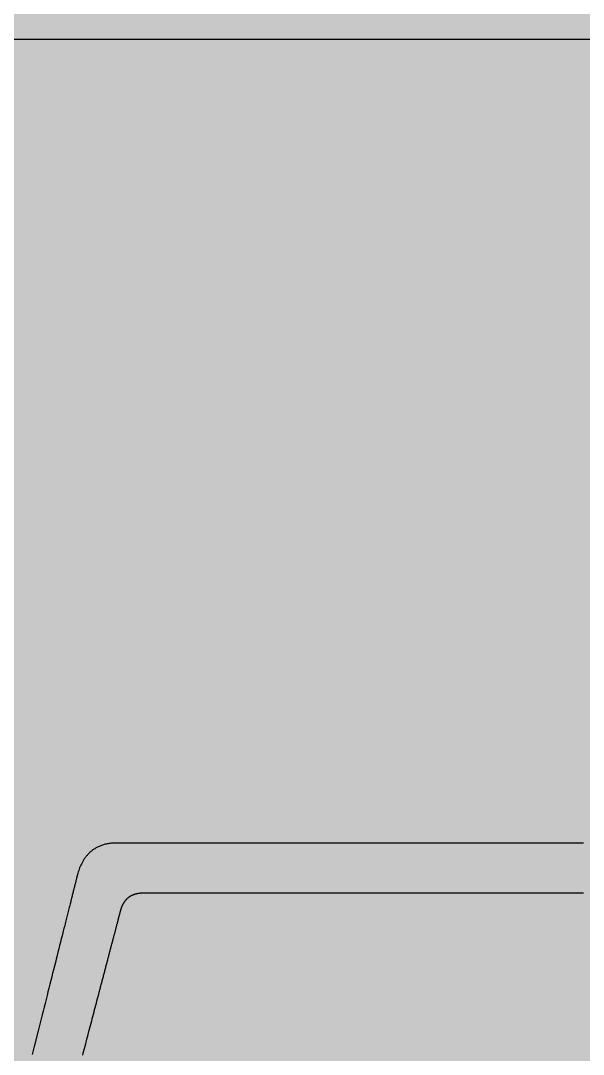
# Model space of a CAD drawing. Header units: millimetres. Extents: x 270.5 to 330.6, y -5.3 to 60.6.
# Drawn here: x 280.67 to 290.58, y 27.62 to 45.85 of the extents above; entities that cross this region are included whole.
import ezdxf

# ---------------------------------------------------------------- set-up
doc = ezdxf.new("R2010")
doc.units = ezdxf.units.MM
doc.layers.add('GSCOLORFILL', color=3, linetype='Continuous', lineweight=0)
doc.layers.add('GSDIMS', color=1, linetype='Continuous', lineweight=0)
for name, color, linetype in [('L18', 4, 'Continuous'), ('L25', 1, 'Continuous'), ('Wipeout Frame & Hatch Boundary', 153, 'Continuous')]:
    doc.layers.add(name, color=color, linetype=linetype)

# ---------------------------------------------------------------- blocks, each defined once
blk = doc.blocks.new('*U3')
at = {"layer": 'GSCOLORFILL', "true_color": 0xfedb00, "transparency": 33554687}
blk.add_hatch(color=40, dxfattribs=at).paths.add_polyline_path([(-300, -300), (300, -300), (300, 300), (-300, 300)])
blk = doc.blocks.new('3 Stacked Cars')
at = {"layer": 'L25'}
for points in [[(-222.34, -9.09), (-222.64, -9.09), (-222.94, -9.09), (-223.25, -9.09), (-223.56, -9.09), (-223.88, -9.09), (-224.19, -9.09), (-224.51, -9.09), (-224.84, -9.09), (-225.16, -9.09), (-225.49, -9.09), (-226.16, -9.09), (-226.84, -9.09), (-227.52, -9.09), (-228.21, -9.09), (-228.91, -9.09), (-230.31, -9.09), (-231.72, -9.09), (-232.42, -9.09), (-233.12, -9.09), (-233.81, -9.09), (-234.5, -9.09), (-235.18, -9.09), (-235.86, -9.09), (-236.52, -9.09), (-236.85, -9.09), (-237.17, -9.09), (-237.5, -9.09), (-237.82, -9.09), (-238.13, -9.1), (-238.44, -9.1), (-238.75, -9.1), (-239.06, -9.1), (-239.36, -9.1), (-239.66, -9.1), (-239.95, -9.1), (-240.24, -9.1), (-240.52, -9.1), (-240.8, -9.1), (-241.07, -9.1), (-241.34, -9.1), (-241.6, -9.1), (-241.86, -9.1), (-242.11, -9.1), (-242.35, -9.1), (-242.59, -9.1), (-242.83, -9.1), (-243.05, -9.1), (-243.27, -9.1), (-243.49, -9.1), (-243.7, -9.1), (-243.89, -9.1), (-244.09, -9.1), (-244.27, -9.1), (-244.45, -9.1), (-244.62, -9.1), (-244.78, -9.1), (-244.94, -9.1), (-245.08, -9.1), (-245.22, -9.1), (-245.35, -9.1), (-245.47, -9.1), (-245.58, -9.1), (-245.68, -9.1), (-245.78, -9.1), (-245.86, -9.1), (-245.94, -9.1), (-246, -9.1), (-246.06, -9.1), (-246.1, -9.1), (-246.14, -9.1), (-246.16, -9.1), (-246.17, -9.1), (-246.17, -9.1), (-246.18, -9.1), (-246.18, -9.1), (-246.19, -9.1), (-246.21, -9.1), (-246.23, -9.1), (-246.25, -9.1), (-246.28, -9.1), (-246.32, -9.1), (-246.36, -9.1), (-246.4, -9.1), (-246.45, -9.1), (-246.51, -9.1), (-246.57, -9.1), (-246.63, -9.1), (-246.7, -9.1), (-246.77, -9.1), (-246.85, -9.1), (-246.93, -9.1), (-247.02, -9.1), (-247.11, -9.1), (-247.21, -9.1), (-247.31, -9.1), (-247.41, -9.1), (-247.52, -9.1), (-247.63, -9.1), (-247.75, -9.1), (-247.87, -9.1), (-248, -9.1), (-248.13, -9.1), (-248.26, -9.1), (-248.4, -9.1), (-248.54, -9.1), (-248.69, -9.1), (-248.84, -9.1), (-248.99, -9.1), (-249.15, -9.1), (-249.31, -9.1), (-249.47, -9.1), (-249.64, -9.1), (-249.81, -9.1), (-249.99, -9.1), (-250.17, -9.1), (-250.35, -9.1), (-250.54, -9.1), (-250.73, -9.1), (-250.92, -9.1), (-251.12, -9.1), (-251.32, -9.1), (-251.52, -9.1), (-251.73, -9.1), (-251.94, -9.1), (-252.15, -9.1), (-252.37, -9.1), (-252.59, -9.1), (-252.81, -9.1), (-253.04, -9.1), (-253.27, -9.1), (-253.5, -9.1), (-253.73, -9.1), (-253.97, -9.1), (-254.21, -9.1), (-254.45, -9.09), (-254.7, -9.09), (-254.95, -9.09), (-255.2, -9.09), (-255.71, -9.09), (-256.23, -9.09), (-256.76, -9.09), (-257.3, -9.09), (-257.85, -9.09), (-258.4, -9.09), (-258.97, -9.09), (-259.54, -9.09), (-260.13, -9.09), (-260.72, -9.09), (-261.31, -9.09), (-261.92, -9.09), (-262.53, -9.09), (-263.15, -9.09), (-263.77, -9.09), (-264.4, -9.09), (-265.03, -9.09), (-265.67, -9.09), (-266.32, -9.09), (-266.97, -9.09), (-267.62, -9.09), (-268.28, -9.09), (-268.94, -9.09), (-269.6, -9.09), (-270.27, -9.09), (-271.61, -9.09), (-272.95, -9.09), (-275.66, -9.08), (-277.01, -9.08), (-278.36, -9.08), (-279.71, -9.08), (-281.05, -9.08), (-281.71, -9.08), (-282.37, -9.08), (-283.03, -9.08), (-283.69, -9.08), (-284.34, -9.08), (-284.99, -9.08), (-285.63, -9.08), (-286.27, -9.08), (-286.9, -9.08), (-287.53, -9.08), (-288.15, -9.08), (-288.76, -9.08), (-289.37, -9.08), (-289.97, -9.08), (-290.57, -9.08), (-291.16, -9.08), (-291.73, -9.08), (-292.31, -9.08), (-292.87, -9.08), (-293.42, -9.08), (-293.97, -9.08), (-294.5, -9.08), (-295.03, -9.07), (-295.55, -9.07), (-295.8, -9.07), (-296.05, -9.07), (-296.3, -9.07), (-296.55, -9.07), (-296.79, -9.07), (-297.03, -9.07), (-297.27, -9.07), (-297.51, -9.07), (-297.74, -9.07), (-297.97, -9.07), (-298.19, -9.07), (-298.42, -9.07), (-298.64, -9.07), (-298.85, -9.07), (-299.07, -9.07), (-299.28, -9.07), (-299.49, -9.07), (-299.69, -9.07), (-299.89, -9.07), (-300.09, -9.07), (-300.28, -9.07), (-300.48, -9.07), (-300.66, -9.07), (-300.85, -9.07), (-301.03, -9.07), (-301.2, -9.07), (-301.38, -9.07), (-301.55, -9.07), (-301.71, -9.07), (-301.87, -9.07), (-302.03, -9.07), (-302.19, -9.07), (-302.34, -9.07), (-302.49, -9.07), (-302.63, -9.07), (-302.77, -9.07), (-302.9, -9.07), (-303.03, -9.07), (-303.16, -9.07), (-303.28, -9.07), (-303.4, -9.07), (-303.51, -9.07), (-303.62, -9.07), (-303.73, -9.07), (-303.83, -9.07), (-303.93, -9.07), (-304.02, -9.07), (-304.11, -9.07), (-304.19, -9.07), (-304.27, -9.07), (-304.34, -9.07), (-304.41, -9.07), (-304.48, -9.07), (-304.54, -9.07), (-304.59, -9.07), (-304.65, -9.07), (-304.69, -9.07), (-304.73, -9.07), (-304.77, -9.07), (-304.8, -9.07), (-304.83, -9.07), (-304.85, -9.07), (-304.86, -9.07), (-304.87, -9.07), (-304.88, -9.07), (-304.88, -9.07), (-304.88, -9.07), (-304.89, -9.07), (-304.9, -9.07), (-305, -9.07), (-305.19, -9.08), (-305.39, -9.1), (-305.57, -9.11), (-305.76, -9.13), (-305.94, -9.16), (-306.11, -9.19), (-306.29, -9.22), (-306.46, -9.25), (-306.62, -9.29), (-306.78, -9.33), (-306.94, -9.38), (-307.1, -9.42), (-307.25, -9.48), (-307.4, -9.53), (-307.54, -9.59), (-307.69, -9.65), (-307.83, -9.71), (-307.96, -9.77), (-308.09, -9.84), (-308.22, -9.91), (-308.35, -9.99), (-308.47, -10.06), (-308.59, -10.14), (-308.71, -10.22), (-308.83, -10.3), (-308.94, -10.39), (-309.05, -10.48), (-309.15, -10.56), (-309.26, -10.65), (-309.36, -10.75), (-309.45, -10.84), (-309.55, -10.94), (-309.64, -11.03), (-309.73, -11.13), (-309.82, -11.23), (-309.91, -11.34), (-309.99, -11.44), (-310.07, -11.54), (-310.15, -11.65), (-310.3, -11.87), (-310.44, -12.08), (-310.57, -12.31), (-310.7, -12.53), (-310.81, -12.76), (-310.92, -12.99), (-311.02, -13.22), (-311.12, -13.44), (-311.2, -13.67), (-311.28, -13.9), (-311.36, -14.13), (-311.43, -14.35), (-311.46, -14.47), (-311.47, -14.49), (-311.48, -14.51), (-311.48, -14.51), (-311.48, -14.51), (-311.48, -14.52), (-311.48, -14.53), (-311.48, -14.54), (-311.49, -14.56), (-311.5, -14.59), (-311.5, -14.62), (-311.51, -14.65), (-311.52, -14.69), (-311.53, -14.74), (-311.55, -14.79), (-311.56, -14.85), (-311.58, -14.91), (-311.59, -14.97), (-311.61, -15.04), (-311.63, -15.12), (-311.65, -15.2), (-311.67, -15.28), (-311.69, -15.37), (-311.72, -15.47), (-311.74, -15.56), (-311.77, -15.67), (-311.79, -15.78), (-311.82, -15.89), (-311.85, -16), (-311.88, -16.12), (-311.91, -16.25), (-311.95, -16.38), (-311.98, -16.51), (-312.01, -16.65), (-312.05, -16.79), (-312.09, -16.94), (-312.12, -17.09), (-312.16, -17.24), (-312.2, -17.4), (-312.24, -17.56), (-312.29, -17.73), (-312.33, -17.9), (-312.37, -18.07), (-312.42, -18.25), (-312.46, -18.43), (-312.51, -18.62), (-312.56, -18.81), (-312.6, -19), (-312.65, -19.2), (-312.7, -19.4), (-312.76, -19.6), (-312.81, -19.81), (-312.86, -20.02), (-312.91, -20.23), (-312.97, -20.45), (-313.02, -20.67), (-313.08, -20.89), (-313.14, -21.12), (-313.19, -21.35), (-313.25, -21.58), (-313.31, -21.81), (-313.37, -22.05), (-313.43, -22.3), (-313.49, -22.54), (-313.56, -22.79), (-313.62, -23.04), (-313.68, -23.29), (-313.75, -23.55), (-313.81, -23.81), (-313.88, -24.07), (-313.95, -24.34), (-314.01, -24.6), (-314.08, -24.87), (-314.22, -25.42), (-314.36, -25.98), (-314.5, -26.54), (-314.65, -27.12), (-314.79, -27.71), (-314.94, -28.3), (-315.09, -28.9), (-315.25, -29.51), (-315.4, -30.13), (-315.56, -30.75), (-315.72, -31.39), (-315.88, -32.02), (-316.04, -32.67), (-316.2, -33.32), (-316.37, -33.97), (-316.53, -34.64), (-316.7, -35.3), (-316.87, -35.97), (-317.04, -36.65), (-317.21, -37.33), (-317.38, -38.01), (-317.55, -38.69), (-317.73, -39.38), (-318.08, -40.77), (-318.43, -42.16), (-319.13, -44.96), (-319.48, -46.36)], [(-310.58, -46.47), (-310.48, -46.07), (-310.27, -45.26), (-310.05, -44.46), (-309.84, -43.65), (-309.63, -42.84), (-309.42, -42.04), (-309.21, -41.23), (-309.1, -40.83), (-309, -40.43), (-308.89, -40.03), (-308.79, -39.63), (-308.68, -39.23), (-308.58, -38.84), (-308.48, -38.44), (-308.37, -38.05), (-308.27, -37.66), (-308.17, -37.27), (-308.07, -36.88), (-307.97, -36.49), (-307.86, -36.11), (-307.76, -35.72), (-307.66, -35.34), (-307.61, -35.15), (-307.57, -34.96), (-307.52, -34.78), (-307.47, -34.59), (-307.42, -34.4), (-307.37, -34.22), (-307.32, -34.03), (-307.27, -33.85), (-307.22, -33.66), (-307.18, -33.48), (-307.13, -33.3), (-307.08, -33.11), (-307.03, -32.93), (-306.98, -32.75), (-306.94, -32.57), (-306.89, -32.39), (-306.84, -32.22), (-306.8, -32.04), (-306.75, -31.86), (-306.71, -31.69), (-306.66, -31.51), (-306.61, -31.34), (-306.57, -31.16), (-306.52, -30.99), (-306.48, -30.82), (-306.43, -30.65), (-306.39, -30.48), (-306.35, -30.31), (-306.3, -30.15), (-306.26, -29.98), (-306.21, -29.81), (-306.17, -29.65), (-306.13, -29.49), (-306.09, -29.32), (-306.04, -29.16), (-306, -29), (-305.96, -28.84), (-305.92, -28.68), (-305.88, -28.53), (-305.84, -28.37), (-305.8, -28.22), (-305.76, -28.06), (-305.72, -27.91), (-305.68, -27.76), (-305.64, -27.61), (-305.6, -27.46), (-305.56, -27.31), (-305.52, -27.17), (-305.48, -27.02), (-305.44, -26.88), (-305.41, -26.74), (-305.37, -26.6), (-305.33, -26.46), (-305.3, -26.32), (-305.26, -26.18), (-305.23, -26.04), (-305.19, -25.91), (-305.16, -25.78), (-305.12, -25.64), (-305.09, -25.51), (-305.05, -25.38), (-305.02, -25.26), (-304.99, -25.13), (-304.95, -25.01), (-304.92, -24.88), (-304.89, -24.76), (-304.86, -24.64), (-304.83, -24.52), (-304.8, -24.4), (-304.77, -24.29), (-304.74, -24.17), (-304.71, -24.06), (-304.68, -23.95), (-304.65, -23.84), (-304.62, -23.73), (-304.59, -23.63), (-304.56, -23.52), (-304.54, -23.42), (-304.51, -23.32), (-304.48, -23.22), (-304.46, -23.12), (-304.43, -23.03), (-304.41, -22.93), (-304.38, -22.84), (-304.36, -22.75), (-304.34, -22.66), (-304.31, -22.57), (-304.29, -22.49), (-304.27, -22.4), (-304.25, -22.32), (-304.23, -22.24), (-304.21, -22.16), (-304.19, -22.08), (-304.17, -22.01), (-304.15, -21.94), (-304.13, -21.87), (-304.11, -21.8), (-304.09, -21.73), (-304.08, -21.67), (-304.06, -21.6), (-304.04, -21.54), (-304.03, -21.48), (-304.01, -21.43), (-304, -21.37), (-303.99, -21.32), (-303.97, -21.27), (-303.96, -21.22), (-303.95, -21.17), (-303.94, -21.12), (-303.92, -21.08), (-303.91, -21.04), (-303.9, -21), (-303.89, -20.97), (-303.88, -20.93), (-303.88, -20.9), (-303.87, -20.87), (-303.86, -20.84), (-303.85, -20.82), (-303.85, -20.79), (-303.84, -20.77), (-303.84, -20.75), (-303.83, -20.74), (-303.83, -20.72), (-303.83, -20.71), (-303.82, -20.7), (-303.82, -20.7), (-303.82, -20.69), (-303.82, -20.69), (-303.82, -20.69), (-303.82, -20.69), (-303.82, -20.69), (-303.82, -20.69), (-303.82, -20.69), (-303.82, -20.68), (-303.82, -20.68), (-303.82, -20.68), (-303.81, -20.67), (-303.79, -20.61), (-303.77, -20.55), (-303.75, -20.49), (-303.73, -20.44), (-303.71, -20.38), (-303.69, -20.33), (-303.67, -20.27), (-303.64, -20.22), (-303.62, -20.16), (-303.6, -20.11), (-303.57, -20.06), (-303.55, -20), (-303.52, -19.95), (-303.5, -19.9), (-303.47, -19.85), (-303.44, -19.8), (-303.42, -19.75), (-303.39, -19.7), (-303.36, -19.65), (-303.33, -19.6), (-303.3, -19.55), (-303.27, -19.51), (-303.24, -19.46), (-303.21, -19.41), (-303.18, -19.37), (-303.14, -19.32), (-303.11, -19.28), (-303.08, -19.23), (-303.04, -19.19), (-303.01, -19.15), (-302.97, -19.11), (-302.94, -19.06), (-302.9, -19.02), (-302.86, -18.98), (-302.83, -18.94), (-302.79, -18.9), (-302.75, -18.86), (-302.71, -18.83), (-302.67, -18.79), (-302.63, -18.75), (-302.59, -18.72), (-302.54, -18.68), (-302.5, -18.65), (-302.46, -18.61), (-302.41, -18.58), (-302.37, -18.54), (-302.32, -18.51), (-302.27, -18.48), (-302.23, -18.45), (-302.18, -18.42), (-302.13, -18.39), (-302.08, -18.36), (-302.03, -18.33), (-301.98, -18.31), (-301.93, -18.28), (-301.87, -18.26), (-301.82, -18.23), (-301.77, -18.21), (-301.71, -18.18), (-301.66, -18.16), (-301.6, -18.14), (-301.54, -18.12), (-301.49, -18.1), (-301.43, -18.08), (-301.37, -18.06), (-301.31, -18.04), (-301.24, -18.02), (-301.18, -18.01), (-301.12, -17.99), (-301.06, -17.97), (-300.99, -17.96), (-300.93, -17.95), (-300.86, -17.93), (-300.79, -17.92), (-300.72, -17.91), (-300.65, -17.9), (-300.58, -17.89), (-300.51, -17.89), (-300.44, -17.88), (-300.37, -17.87), (-300.3, -17.87), (-300.22, -17.86), (-300.15, -17.86), (-300.07, -17.85), (-299.99, -17.85), (-299.99, -17.85), (-299.99, -17.85), (-299.99, -17.85), (-299.99, -17.85), (-299.98, -17.85), (-299.98, -17.85), (-299.98, -17.85), (-299.97, -17.85), (-299.96, -17.85), (-299.96, -17.85), (-299.95, -17.85), (-299.94, -17.85), (-299.93, -17.85), (-299.93, -17.85), (-299.92, -17.85), (-299.9, -17.85), (-299.89, -17.85), (-299.88, -17.85), (-299.87, -17.85), (-299.86, -17.85), (-299.84, -17.85), (-299.83, -17.85), (-299.81, -17.85), (-299.8, -17.85), (-299.78, -17.85), (-299.76, -17.85), (-299.75, -17.85), (-299.73, -17.85), (-299.71, -17.85), (-299.69, -17.85), (-299.67, -17.85), (-299.65, -17.85), (-299.63, -17.85), (-299.6, -17.85), (-299.58, -17.85), (-299.56, -17.85), (-299.53, -17.85), (-299.51, -17.85), (-299.49, -17.85), (-299.46, -17.85), (-299.43, -17.85), (-299.41, -17.85), (-299.38, -17.85), (-299.35, -17.85), (-299.32, -17.85), (-299.29, -17.85), (-299.23, -17.85), (-299.17, -17.85), (-299.1, -17.85), (-299.04, -17.85), (-298.97, -17.85), (-298.89, -17.85), (-298.82, -17.85), (-298.74, -17.85), (-298.66, -17.85), (-298.58, -17.85), (-298.5, -17.85), (-298.41, -17.85), (-298.32, -17.85), (-298.23, -17.85), (-298.14, -17.85), (-298.04, -17.85), (-297.95, -17.85), (-297.85, -17.85), (-297.75, -17.85), (-297.65, -17.85), (-297.54, -17.85), (-297.43, -17.85), (-297.32, -17.85), (-297.21, -17.85), (-297.1, -17.85), (-296.98, -17.85), (-296.87, -17.85), (-296.75, -17.85), (-296.63, -17.85), (-296.5, -17.85), (-296.38, -17.85), (-296.25, -17.85), (-296.12, -17.85), (-295.99, -17.85), (-295.86, -17.85), (-295.72, -17.85), (-295.59, -17.85), (-295.45, -17.85), (-295.31, -17.85), (-295.17, -17.85), (-295.03, -17.85), (-294.88, -17.85), (-294.73, -17.85), (-294.59, -17.85), (-294.44, -17.85), (-294.28, -17.85), (-294.13, -17.85), (-293.98, -17.85), (-293.82, -17.85), (-293.66, -17.85), (-293.5, -17.85), (-293.34, -17.85), (-293.18, -17.85), (-293.01, -17.85), (-292.85, -17.85), (-292.68, -17.85), (-292.51, -17.85), (-292.34, -17.85), (-292.17, -17.85), (-291.99, -17.85), (-291.82, -17.85), (-291.64, -17.85), (-291.46, -17.85), (-291.29, -17.85), (-291.11, -17.85), (-290.92, -17.85), (-290.74, -17.85), (-290.56, -17.85), (-290.37, -17.85), (-290.18, -17.85), (-290, -17.85), (-289.81, -17.85), (-289.62, -17.85), (-289.42, -17.85), (-289.23, -17.85), (-289.04, -17.85), (-288.84, -17.85), (-288.64, -17.85), (-288.45, -17.85), (-288.25, -17.85), (-288.05, -17.85), (-287.85, -17.85), (-287.65, -17.85), (-287.44, -17.85), (-287.24, -17.85), (-287.03, -17.85), (-286.83, -17.85), (-286.62, -17.85), (-286.41, -17.84), (-286.2, -17.84), (-285.99, -17.84), (-285.78, -17.84), (-285.57, -17.84), (-285.36, -17.84), (-285.14, -17.84), (-284.93, -17.84), (-284.71, -17.84), (-284.5, -17.84), (-284.28, -17.84), (-284.06, -17.84), (-283.85, -17.84), (-283.63, -17.84), (-283.41, -17.84), (-283.19, -17.84), (-282.96, -17.84), (-282.74, -17.84), (-282.52, -17.84), (-282.3, -17.84), (-282.07, -17.84), (-281.85, -17.84), (-281.62, -17.84), (-281.17, -17.84), (-280.72, -17.84), (-280.26, -17.84), (-279.8, -17.84), (-279.34, -17.84), (-278.88, -17.84), (-278.41, -17.84), (-277.95, -17.84), (-277.48, -17.84), (-277.01, -17.84), (-276.54, -17.84), (-276.07, -17.84), (-275.6, -17.84), (-274.66, -17.84), (-273.72, -17.84), (-271.82, -17.84), (-270.88, -17.84), (-270.41, -17.84), (-269.94, -17.84), (-269.47, -17.84), (-269, -17.84), (-268.53, -17.84), (-268.07, -17.84), (-267.6, -17.84), (-267.14, -17.83), (-266.68, -17.83), (-266.22, -17.83), (-265.76, -17.83), (-265.3, -17.83), (-264.85, -17.83), (-264.4, -17.83), (-264.17, -17.83), (-263.95, -17.83), (-263.72, -17.83), (-263.5, -17.83), (-263.28, -17.83), (-263.06, -17.83), (-262.84, -17.83), (-262.62, -17.83), (-262.4, -17.83), (-262.18, -17.83), (-261.96, -17.83), (-261.74, -17.83), (-261.53, -17.83), (-261.31, -17.83), (-261.1, -17.83), (-260.88, -17.83), (-260.67, -17.83), (-260.46, -17.83), (-260.25, -17.83), (-260.04, -17.83), (-259.83, -17.83), (-259.62, -17.83), (-259.41, -17.83), (-259.2, -17.83), (-259, -17.83), (-258.79, -17.83), (-258.59, -17.83), (-258.39, -17.83), (-258.19, -17.83), (-257.99, -17.83), (-257.79, -17.83), (-257.59, -17.83), (-257.39, -17.83), (-257.2, -17.83), (-257, -17.83), (-256.81, -17.83), (-256.62, -17.83), (-256.43, -17.83), (-256.24, -17.83), (-256.05, -17.83), (-255.86, -17.83), (-255.67, -17.83), (-255.49, -17.83), (-255.31, -17.83), (-255.12, -17.83), (-254.94, -17.83), (-254.76, -17.83), (-254.59, -17.83), (-254.41, -17.83), (-254.23, -17.83), (-254.06, -17.83), (-253.89, -17.83), (-253.72, -17.83), (-253.55, -17.83), (-253.38, -17.83), (-253.21, -17.83), (-253.05, -17.83), (-252.88, -17.83), (-252.72, -17.83), (-252.56, -17.83), (-252.4, -17.83), (-252.25, -17.83), (-252.09, -17.83), (-251.94, -17.83), (-251.78, -17.83), (-251.63, -17.83), (-251.48, -17.83), (-251.34, -17.83), (-251.19, -17.83), (-251.05, -17.83), (-250.91, -17.83), (-250.77, -17.83), (-250.63, -17.83), (-250.49, -17.83), (-250.35, -17.83), (-250.22, -17.83), (-250.09, -17.83), (-249.96, -17.83), (-249.83, -17.83), (-249.71, -17.83), (-249.58, -17.83), (-249.46, -17.83), (-249.34, -17.83), (-249.22, -17.83), (-249.11, -17.83), (-248.99, -17.83), (-248.88, -17.83), (-248.77, -17.83), (-248.66, -17.83), (-248.56, -17.83), (-248.45, -17.83), (-248.35, -17.83), (-248.25, -17.83), (-248.16, -17.83), (-248.06, -17.83), (-247.97, -17.83), (-247.88, -17.83), (-247.79, -17.83), (-247.7, -17.82), (-247.62, -17.82), (-247.53, -17.82), (-247.45, -17.82), (-247.38, -17.82), (-247.3, -17.82), (-247.23, -17.82), (-247.16, -17.82), (-247.09, -17.82), (-247.02, -17.82), (-246.96, -17.82), (-246.9, -17.82), (-246.87, -17.82), (-246.84, -17.82), (-246.81, -17.82), (-246.78, -17.82), (-246.75, -17.82), (-246.73, -17.82), (-246.7, -17.82), (-246.68, -17.82), (-246.65, -17.82), (-246.63, -17.82), (-246.6, -17.82), (-246.58, -17.82), (-246.56, -17.82), (-246.53, -17.82), (-246.51, -17.82), (-246.49, -17.82), (-246.47, -17.82), (-246.45, -17.82), (-246.44, -17.82), (-246.42, -17.82), (-246.4, -17.82), (-246.38, -17.82), (-246.37, -17.82), (-246.35, -17.82), (-246.34, -17.82), (-246.32, -17.82), (-246.31, -17.82), (-246.3, -17.82), (-246.28, -17.82), (-246.27, -17.82), (-246.26, -17.82), (-246.25, -17.82), (-246.24, -17.82), (-246.23, -17.82), (-246.22, -17.82), (-246.22, -17.82), (-246.21, -17.82), (-246.2, -17.82), (-246.2, -17.82), (-246.19, -17.82), (-246.19, -17.82), (-246.18, -17.82), (-246.18, -17.82), (-246.18, -17.82), (-246.18, -17.82), (-246.18, -17.82), (-246.18, -17.82), (-246.18, -17.82), (-246.17, -17.82), (-246.17, -17.82), (-246.16, -17.82), (-246.16, -17.82), (-246.15, -17.82), (-246.14, -17.82), (-246.12, -17.82), (-246.11, -17.82), (-246.1, -17.82), (-246.08, -17.82), (-246.06, -17.82), (-246.04, -17.82), (-246.02, -17.82), (-246, -17.82), (-245.98, -17.82), (-245.95, -17.82), (-245.92, -17.82), (-245.9, -17.82), (-245.87, -17.82), (-245.84, -17.82), (-245.81, -17.82), (-245.77, -17.82), (-245.74, -17.82), (-245.7, -17.82), (-245.67, -17.82), (-245.63, -17.82), (-245.59, -17.82), (-245.55, -17.82), (-245.5, -17.82), (-245.46, -17.82), (-245.41, -17.82), (-245.37, -17.82), (-245.32, -17.82), (-245.27, -17.82), (-245.22, -17.82), (-245.17, -17.82), (-245.12, -17.82), (-245.07, -17.82), (-245.01, -17.82), (-244.95, -17.82), (-244.9, -17.82), (-244.84, -17.82), (-244.78, -17.82), (-244.72, -17.82), (-244.66, -17.83), (-244.59, -17.83), (-244.53, -17.83), (-244.47, -17.83), (-244.4, -17.83), (-244.33, -17.83), (-244.26, -17.83), (-244.19, -17.83), (-244.12, -17.83), (-244.05, -17.83), (-243.98, -17.83), (-243.91, -17.83), (-243.83, -17.83), (-243.75, -17.83), (-243.68, -17.83), (-243.6, -17.83), (-243.52, -17.83), (-243.44, -17.83), (-243.36, -17.83), (-243.28, -17.83), (-243.2, -17.83), (-243.11, -17.83), (-243.03, -17.83), (-242.94, -17.83), (-242.86, -17.83), (-242.77, -17.83), (-242.68, -17.83), (-242.59, -17.83), (-242.5, -17.83), (-242.41, -17.83), (-242.32, -17.83), (-242.23, -17.83), (-242.13, -17.83), (-242.04, -17.83), (-241.94, -17.83), (-241.85, -17.83), (-241.75, -17.83), (-241.65, -17.83), (-241.55, -17.83), (-241.45, -17.83), (-241.35, -17.83), (-241.25, -17.83), (-241.15, -17.83), (-241.05, -17.83), (-240.95, -17.83), (-240.84, -17.83), (-240.74, -17.83), (-240.63, -17.83), (-240.53, -17.83), (-240.42, -17.83), (-240.31, -17.83), (-240.21, -17.83), (-240.1, -17.83), (-239.99, -17.83), (-239.88, -17.83), (-239.77, -17.83), (-239.66, -17.83), (-239.54, -17.83), (-239.43, -17.83), (-239.32, -17.83), (-239.09, -17.83), (-238.86, -17.83), (-238.63, -17.83), (-238.39, -17.83), (-238.16, -17.83), (-237.92, -17.83), (-237.68, -17.83), (-237.43, -17.83), (-237.19, -17.83), (-236.94, -17.83), (-236.7, -17.83), (-236.45, -17.83), (-236.2, -17.83), (-235.94, -17.83), (-235.69, -17.83), (-235.43, -17.83), (-235.18, -17.83), (-234.92, -17.83), (-234.66, -17.83), (-234.4, -17.83), (-234.14, -17.83), (-233.88, -17.83), (-233.62, -17.83), (-233.36, -17.83), (-232.83, -17.83), (-232.3, -17.83), (-231.77, -17.83), (-230.71, -17.83), (-230.18, -17.83), (-229.65, -17.83), (-229.12, -17.83), (-228.86, -17.83), (-228.59, -17.83), (-228.33, -17.83), (-228.07, -17.83), (-227.81, -17.83), (-227.55, -17.83), (-227.29, -17.83), (-227.03, -17.83), (-226.78, -17.83), (-226.52, -17.83), (-226.27, -17.83), (-226.02, -17.83), (-225.76, -17.83), (-225.51, -17.83), (-225.27, -17.84), (-225.02, -17.84), (-224.77, -17.84), (-224.53, -17.84), (-224.29, -17.84), (-224.05, -17.84), (-223.81, -17.84), (-223.58, -17.84), (-223.34, -17.84), (-223.11, -17.84), (-222.88, -17.84), (-222.77, -17.84), (-222.66, -17.84), (-222.55, -17.84), (-222.43, -17.84), (-222.32, -17.84)]]:
    blk.add_lwpolyline(points, dxfattribs=at)

msp = doc.modelspace()

# ---------------------------------------------------------------- linework, layer by layer
at = {"layer": 'Wipeout Frame & Hatch Boundary'}
msp.add_lwpolyline([(278.729, 15.483), (322.271, 15.483), (322.271, 45.517), (278.729, 45.517)], close=True, dxfattribs=at)

# ---------------------------------------------------------------- block references
at = {"layer": 'GSDIMS', "xscale": 0.1, "yscale": 0.1, "zscale": 0.1}
msp.add_blockref('*U3', (300.5, 30.5), dxfattribs=at)
at = {"layer": 'L18', "xscale": 0.1, "yscale": 0.1, "zscale": 0.1}
msp.add_blockref('3 Stacked Cars', (312.821, 32.253), dxfattribs=at)

doc.saveas('drawing.dxf')
